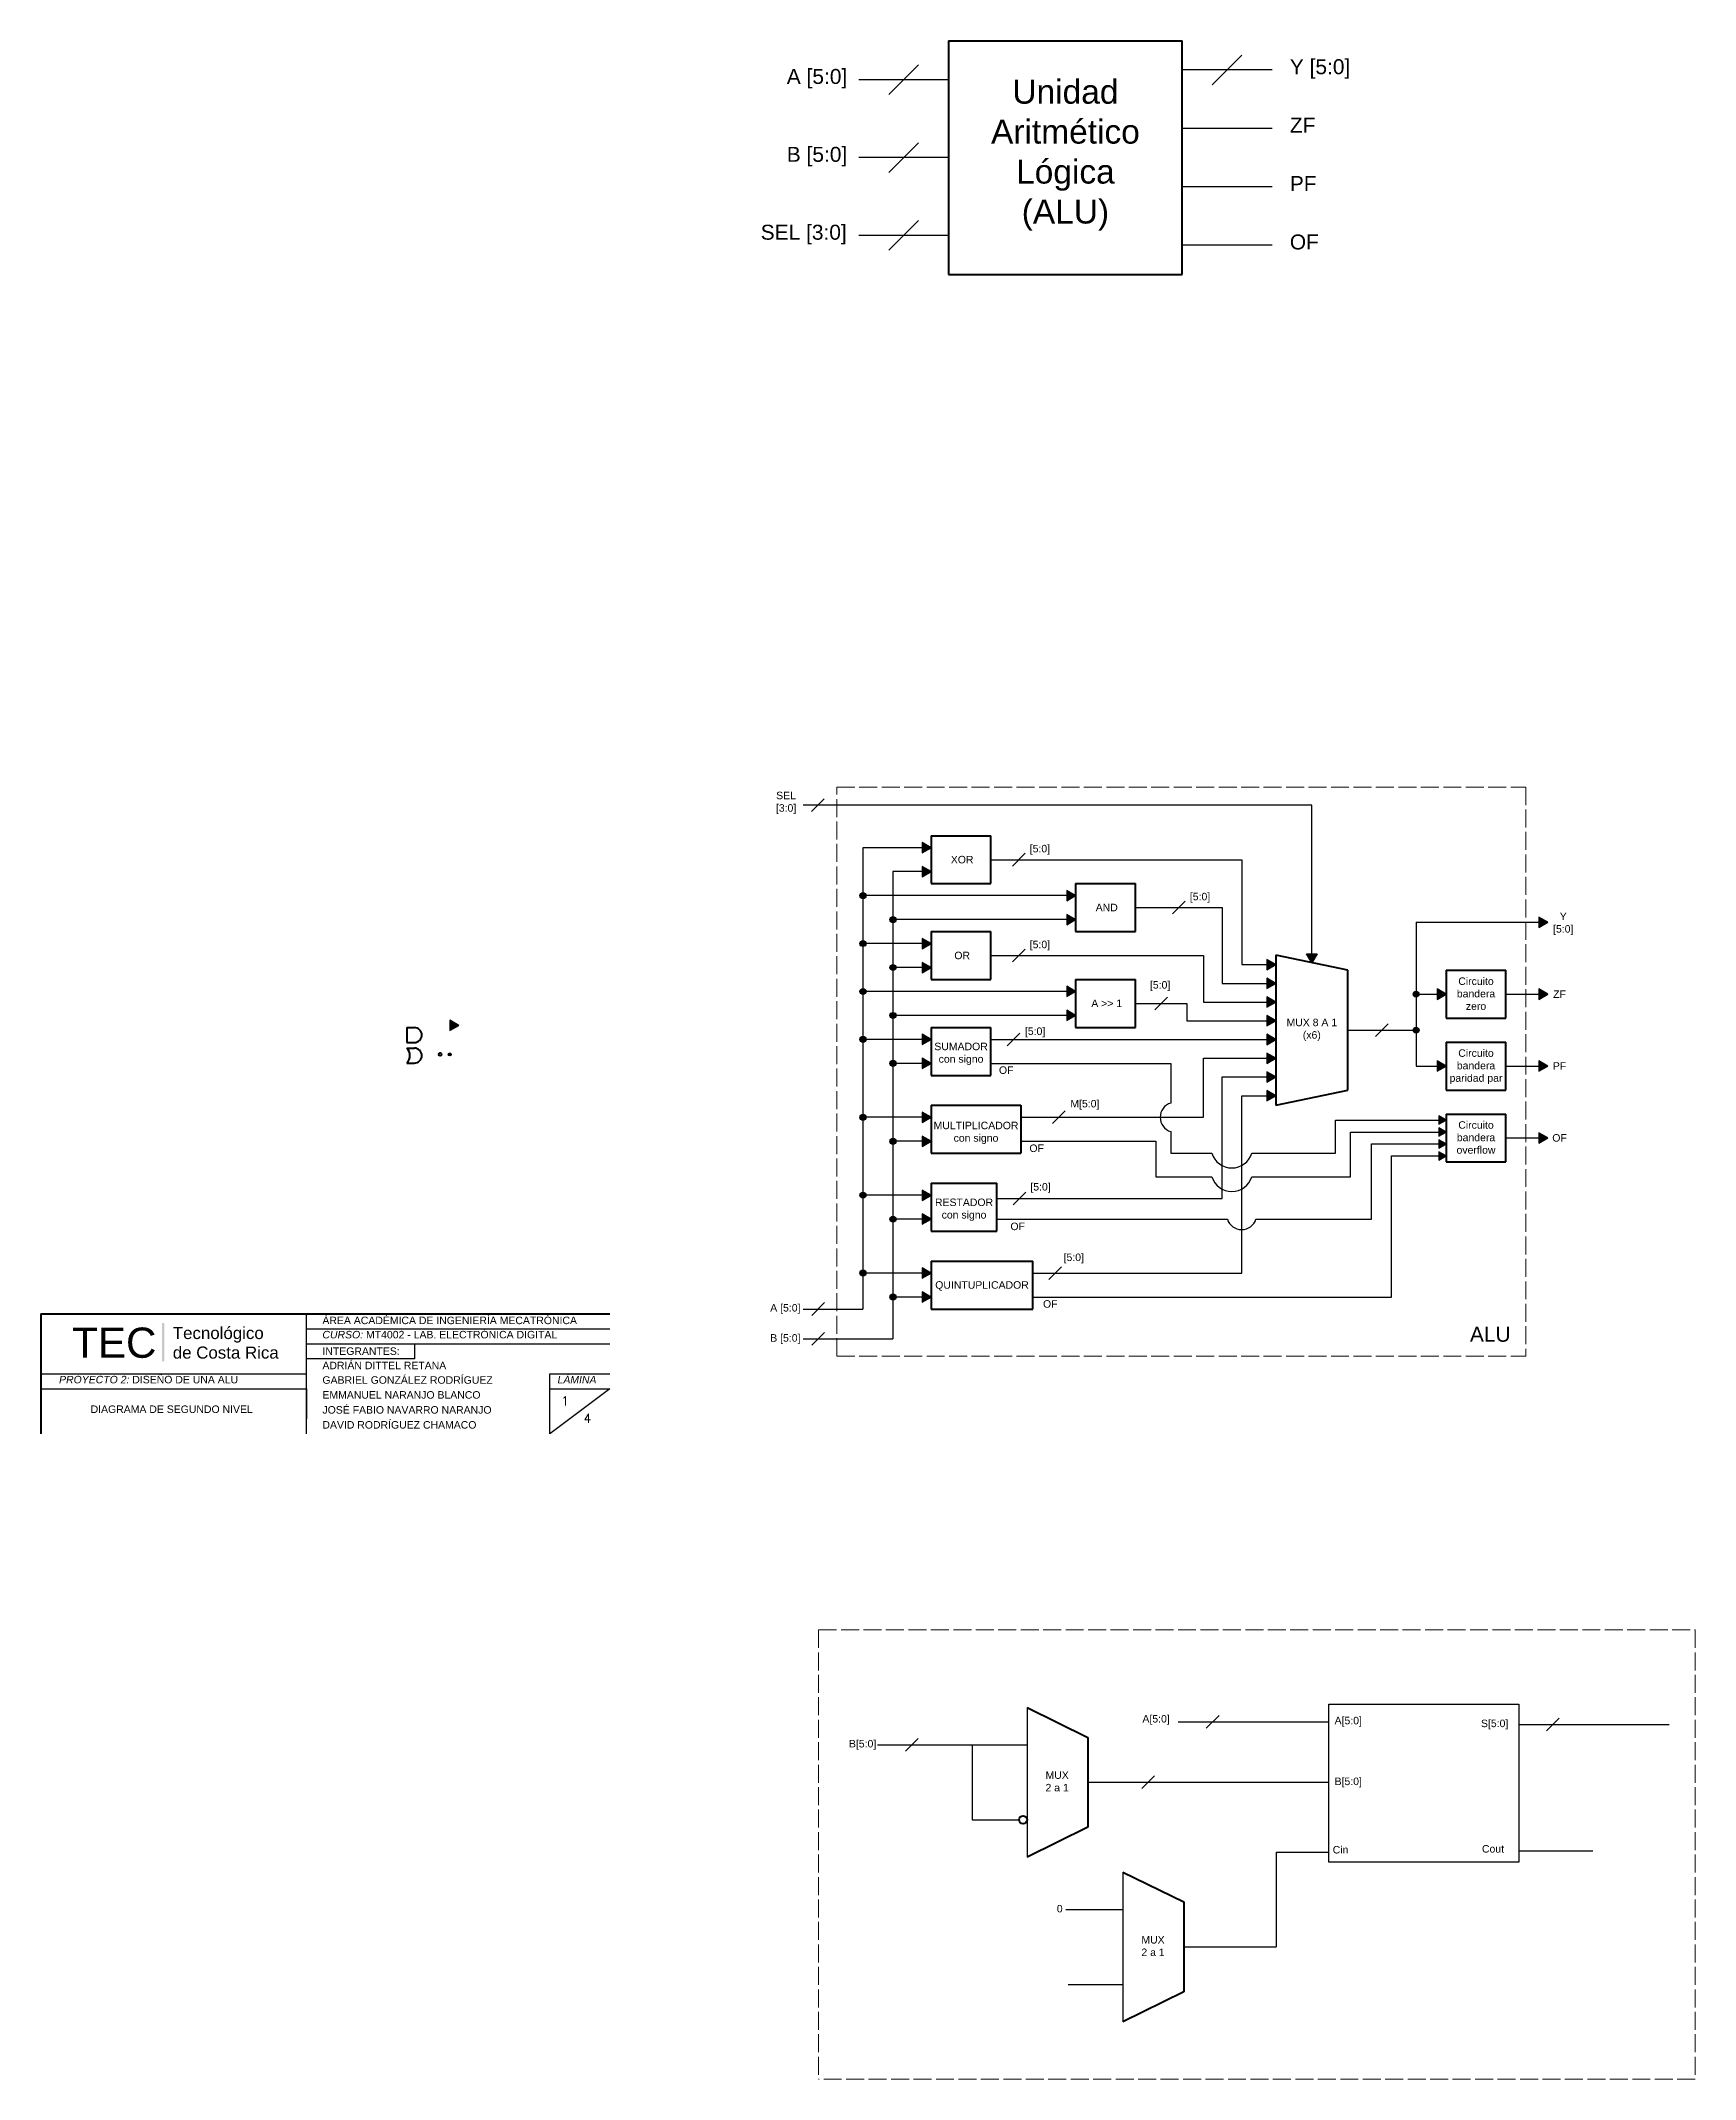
# Model space of a CAD drawing. Header units: millimetres. Extents: x -214 to 2182, y -211 to 1461.
# Drawn here: x -214 to 338, y -211 to 469 of the extents above; entities that cross this region are included whole.
import ezdxf

# ---------------------------------------------------------------- set-up
doc = ezdxf.new("R2010")
doc.units = ezdxf.units.MM
doc.header["$LTSCALE"] = 0.5
doc.linetypes.add('ACAD_ISO02W100', pattern=[15, 12, -3])
for name, color, linetype, lineweight in [('Cables', 7, 'Continuous', 30), ('Contorno', 7, 'Continuous', 40), ('Cuadro_dashed', 7, 'ACAD_ISO02W100', 20), ('Modulos', 7, 'Continuous', 40)]:
    doc.layers.add(name, color=color, linetype=linetype, lineweight=lineweight)
doc.layers.add('Texto', color=7, linetype='Continuous')
doc.styles.add('PDF Arial', font='arial.ttf')
doc.styles.add('Rotulado', font='arial.ttf', dxfattribs={"height": 10})
doc.styles.add('s1', font='romans.shx')

msp = doc.modelspace()

# ---------------------------------------------------------------- hatches: boundary and pattern name
at = {"layer": 'Cables'}
h = msp.add_hatch(color=256, dxfattribs=at)
h.dxf.hatch_style = 1
h.paths.add_polyline_path([(83.07, 200.03), (80.07, 201.76), (80.07, 198.3)])
h = msp.add_hatch(color=256, dxfattribs=at)
h.dxf.hatch_style = 1
h.paths.add_polyline_path([(83.07, 192.03), (80.07, 193.76), (80.07, 190.3)])
h = msp.add_hatch(color=256, dxfattribs=at)
h.dxf.hatch_style = 1
edge = h.paths.add_edge_path()
edge.add_arc((60.33, 184.03), 1, 0, 360)
h = msp.add_hatch(color=256, dxfattribs=at)
h.dxf.hatch_style = 1
h.paths.add_polyline_path([(131.34, 184.03), (128.34, 185.76), (128.34, 182.3)])
h = msp.add_hatch(color=256, dxfattribs=at)
h.dxf.hatch_style = 1
edge = h.paths.add_edge_path()
edge.add_arc((70.33, 176.03), 1, 0, 360)
h = msp.add_hatch(color=256, dxfattribs=at)
h.dxf.hatch_style = 1
h.paths.add_polyline_path([(131.34, 176.03), (128.34, 177.76), (128.34, 174.3)])
h = msp.add_hatch(color=256, dxfattribs=at)
h.dxf.hatch_style = 1
h.paths.add_polyline_path([(289.01, 175.12), (286.01, 176.86), (286.01, 173.39)])
h = msp.add_hatch(color=256, dxfattribs=at)
h.dxf.hatch_style = 1
edge = h.paths.add_edge_path()
edge.add_arc((60.33, 168.03), 1, 0, 360)
h = msp.add_hatch(color=256, dxfattribs=at)
h.dxf.hatch_style = 1
h.paths.add_polyline_path([(83.07, 168.03), (80.07, 169.76), (80.07, 166.3)])
h = msp.add_hatch(color=256, dxfattribs=at)
h.dxf.hatch_style = 1
h.paths.add_polyline_path([(211.93, 164.62), (208.46, 164.62), (210.19, 161.62)])
h = msp.add_hatch(color=256, dxfattribs=at)
h.dxf.hatch_style = 1
edge = h.paths.add_edge_path()
edge.add_arc((70.33, 160.03), 1, 0, 360)
h = msp.add_hatch(color=256, dxfattribs=at)
h.dxf.hatch_style = 1
h.paths.add_polyline_path([(83.07, 160.03), (80.07, 161.76), (80.07, 158.3)])
h = msp.add_hatch(color=256, dxfattribs=at)
h.dxf.hatch_style = 1
h.paths.add_polyline_path([(198.19, 161), (195.19, 162.73), (195.19, 159.27)])
h = msp.add_hatch(color=256, dxfattribs=at)
h.dxf.hatch_style = 1
edge = h.paths.add_edge_path()
edge.add_arc((60.33, 152.03), 1, 0, 360)
h = msp.add_hatch(color=256, dxfattribs=at)
h.dxf.hatch_style = 1
h.paths.add_polyline_path([(131.34, 152.03), (128.34, 153.76), (128.34, 150.3)])
h = msp.add_hatch(color=256, dxfattribs=at)
h.dxf.hatch_style = 1
h.paths.add_polyline_path([(198.19, 154.75), (195.19, 156.48), (195.19, 153.02)])
h = msp.add_hatch(color=256, dxfattribs=at)
h.dxf.hatch_style = 1
h.paths.add_polyline_path([(198.19, 148.5), (195.19, 150.23), (195.19, 146.77)])
h = msp.add_hatch(color=256, dxfattribs=at)
h.dxf.hatch_style = 1
edge = h.paths.add_edge_path()
edge.add_arc((245.01, 151.12), 1, 0, 360)
h = msp.add_hatch(color=256, dxfattribs=at)
h.dxf.hatch_style = 1
h.paths.add_polyline_path([(255.01, 151.12), (252.01, 152.86), (252.01, 149.39)])
h = msp.add_hatch(color=256, dxfattribs=at)
h.dxf.hatch_style = 1
h.paths.add_polyline_path([(289.01, 151.12), (286.01, 152.86), (286.01, 149.39)])
h = msp.add_hatch(color=256, dxfattribs=at)
h.dxf.hatch_style = 1
edge = h.paths.add_edge_path()
edge.add_arc((70.33, 144.03), 1, 0, 360)
h = msp.add_hatch(color=256, dxfattribs=at)
h.dxf.hatch_style = 1
h.paths.add_polyline_path([(131.34, 144.03), (128.34, 145.76), (128.34, 142.3)])
h = msp.add_hatch(color=256, dxfattribs=at)
h.dxf.hatch_style = 1
h.paths.add_polyline_path([(198.19, 142.25), (195.19, 143.98), (195.19, 140.52)])
h = msp.add_hatch(color=256, dxfattribs=at)
h.dxf.hatch_style = 1
h.paths.add_polyline_path([(-74.6, 140.68), (-77.6, 142.41), (-77.6, 138.95)])
h = msp.add_hatch(color=256, dxfattribs=at)
h.dxf.hatch_style = 1
edge = h.paths.add_edge_path()
edge.add_arc((60.33, 136.03), 1, 0, 360)
h = msp.add_hatch(color=256, dxfattribs=at)
h.dxf.hatch_style = 1
h.paths.add_polyline_path([(83.07, 136.03), (80.07, 137.76), (80.07, 134.3)])
h = msp.add_hatch(color=256, dxfattribs=at)
h.dxf.hatch_style = 1
h.paths.add_polyline_path([(198.19, 136), (195.19, 137.73), (195.19, 134.27)])
h = msp.add_hatch(color=256, dxfattribs=at)
h.dxf.hatch_style = 1
edge = h.paths.add_edge_path()
edge.add_arc((245.01, 139.12), 1, 0, 360)
h = msp.add_hatch(color=256, dxfattribs=at)
h.dxf.hatch_style = 1
h.paths.add_polyline_path([(-77.14, 131.02, 1), (-78.14, 131.02, 1)])
h = msp.add_hatch(color=256, dxfattribs=at)
h.dxf.hatch_style = 1
h.paths.add_polyline_path([(83.07, 128.03), (80.07, 129.76), (80.07, 126.3)])
h = msp.add_hatch(color=256, dxfattribs=at)
h.dxf.hatch_style = 1
h.paths.add_polyline_path([(198.19, 129.75), (195.19, 131.48), (195.19, 128.02)])
h = msp.add_hatch(color=256, dxfattribs=at)
h.dxf.hatch_style = 1
edge = h.paths.add_edge_path()
edge.add_arc((70.33, 128.03), 1, 0, 360)
h = msp.add_hatch(color=256, dxfattribs=at)
h.dxf.hatch_style = 1
h.paths.add_polyline_path([(198.19, 123.5), (195.19, 125.23), (195.19, 121.77)])
h = msp.add_hatch(color=256, dxfattribs=at)
h.dxf.hatch_style = 1
h.paths.add_polyline_path([(255.01, 127.12), (252.01, 128.86), (252.01, 125.39)])
h = msp.add_hatch(color=256, dxfattribs=at)
h.dxf.hatch_style = 1
h.paths.add_polyline_path([(289.01, 127.12), (286.01, 128.86), (286.01, 125.39)])
h = msp.add_hatch(color=256, dxfattribs=at)
h.dxf.hatch_style = 1
h.paths.add_polyline_path([(198.19, 117.25), (195.19, 118.98), (195.19, 115.52)])
h = msp.add_hatch(color=256, dxfattribs=at)
h.dxf.hatch_style = 1
edge = h.paths.add_edge_path()
edge.add_arc((60.33, 110.03), 1, 0, 360)
h = msp.add_hatch(color=256, dxfattribs=at)
h.dxf.hatch_style = 1
h.paths.add_polyline_path([(83.07, 110.03), (80.07, 111.76), (80.07, 108.3)])
h = msp.add_hatch(color=256, dxfattribs=at)
h.dxf.hatch_style = 1
h.paths.add_polyline_path([(255.01, 109.12), (252.61, 110.51), (252.61, 107.74)])
h = msp.add_hatch(color=256, dxfattribs=at)
h.dxf.hatch_style = 1
edge = h.paths.add_edge_path()
edge.add_arc((70.33, 102.03), 1, 0, 360)
h = msp.add_hatch(color=256, dxfattribs=at)
h.dxf.hatch_style = 1
h.paths.add_polyline_path([(83.07, 102.03), (80.07, 103.76), (80.07, 100.3)])
h = msp.add_hatch(color=256, dxfattribs=at)
h.dxf.hatch_style = 1
h.paths.add_polyline_path([(255.01, 105.12), (252.61, 106.51), (252.61, 103.74)])
h = msp.add_hatch(color=256, dxfattribs=at)
h.dxf.hatch_style = 1
h.paths.add_polyline_path([(255.01, 101.12), (252.61, 102.51), (252.61, 99.74)])
h = msp.add_hatch(color=256, dxfattribs=at)
h.dxf.hatch_style = 1
h.paths.add_polyline_path([(289.01, 103.12), (286.01, 104.86), (286.01, 101.39)])
h = msp.add_hatch(color=256, dxfattribs=at)
h.dxf.hatch_style = 1
h.paths.add_polyline_path([(255.01, 97.12), (252.61, 98.51), (252.61, 95.74)])
h = msp.add_hatch(color=256, dxfattribs=at)
h.dxf.hatch_style = 1
edge = h.paths.add_edge_path()
edge.add_arc((60.33, 84.03), 1, 0, 360)
h = msp.add_hatch(color=256, dxfattribs=at)
h.dxf.hatch_style = 1
h.paths.add_polyline_path([(83.07, 84.03), (80.07, 85.76), (80.07, 82.3)])
h = msp.add_hatch(color=256, dxfattribs=at)
h.dxf.hatch_style = 1
edge = h.paths.add_edge_path()
edge.add_arc((70.33, 76.03), 1, 0, 360)
h = msp.add_hatch(color=256, dxfattribs=at)
h.dxf.hatch_style = 1
h.paths.add_polyline_path([(83.07, 76.03), (80.07, 77.76), (80.07, 74.3)])
h = msp.add_hatch(color=256, dxfattribs=at)
h.dxf.hatch_style = 1
edge = h.paths.add_edge_path()
edge.add_arc((60.33, 58.03), 1, 0, 360)
h = msp.add_hatch(color=256, dxfattribs=at)
h.dxf.hatch_style = 1
h.paths.add_polyline_path([(83.07, 58.03), (80.07, 59.76), (80.07, 56.3)])
h = msp.add_hatch(color=256, dxfattribs=at)
h.dxf.hatch_style = 1
edge = h.paths.add_edge_path()
edge.add_arc((70.33, 50.03), 1, 0, 360)
h = msp.add_hatch(color=256, dxfattribs=at)
h.dxf.hatch_style = 1
h.paths.add_polyline_path([(83.07, 50.03), (80.07, 51.76), (80.07, 48.3)])

# ---------------------------------------------------------------- linework, layer by layer
for p, q in [((-125.48, 4.37), (-125.48, 44.37)), ((-125.48, 39.37), (-24.19, 39.37)), ((-125.48, 34.37), (-24.19, 34.37)), ((-89.28, 29.37), (-125.48, 29.37)), ((-214.19, 24.37), (-125.48, 24.37)), ((-44.19, 24.37), (-24.19, 24.37)), ((-44.19, 4.37), (-44.19, 24.37)), ((-214.19, 19.37), (-125.48, 19.37)), ((-125.48, 19.37), (-125.48, 14.37)), ((-125.48, 14.37), (-125.48, 9.37)), ((-44.19, 19.37), (-24.19, 19.37)), ((-24.19, 19.37), (-44.19, 4.37))]:
    msp.add_line(p, q)
at = {"color": 7}
msp.add_line((-89.28, 29.37), (-89.28, 34.37), dxfattribs=at)
at = {"color": 251, "true_color": 0x4b4b4b, "transparency": 33554559}
for points in [[(-172.97, 41.35), (-173.69, 41.35), (-172.97, 28.59)], [(-173.69, 41.35), (-172.97, 28.59), (-173.69, 28.59)]]:
    msp.add_solid(points, dxfattribs=at)
at = {"layer": 'Cables', "color": 7}
for p, q in [((88.92, 469.4), (88.92, 443.4)), ((166.92, 469.4), (166.92, 449.9)), ((176.97, 454.7), (186.87, 464.6)), ((88.92, 456.4), (58.92, 456.4)), ((68.97, 451.45), (78.87, 461.35)), ((196.92, 459.65), (166.92, 459.65)), ((166.92, 449.9), (166.92, 430.4)), ((88.92, 443.4), (88.92, 417.4)), ((196.92, 440.15), (166.92, 440.15)), ((88.92, 430.4), (58.92, 430.4)), ((68.97, 425.45), (78.87, 435.35)), ((166.92, 430.4), (166.92, 410.9)), ((88.92, 417.4), (88.92, 391.4)), ((196.92, 420.65), (166.92, 420.65)), ((68.97, 399.45), (78.87, 409.35)), ((166.92, 410.9), (166.92, 391.4)), ((88.92, 404.4), (58.92, 404.4)), ((196.92, 401.15), (166.92, 401.15)), ((210.19, 214.22), (40.33, 214.22)), ((210.19, 161.62), (210.19, 214.22)), ((60.33, 200.03), (60.33, 46.03)), ((83.07, 200.03), (60.33, 200.03)), ((83.07, 204.03), (83.07, 196.03)), ((70.33, 192.03), (70.33, 36.03)), ((83.07, 192.03), (70.33, 192.03)), ((83.07, 196.03), (83.07, 188.03)), ((103.07, 196.03), (186.77, 196.03)), ((186.77, 196.03), (186.77, 161)), ((128.34, 184.03), (60.33, 184.03)), ((131.34, 188.03), (131.34, 180.03)), ((131.34, 180.03), (131.34, 172.03)), ((151.34, 180.03), (180.28, 180.03)), ((180.28, 180.03), (180.28, 154.75)), ((128.34, 176.03), (70.33, 176.03)), ((83.07, 172.03), (83.07, 164.03)), ((245.01, 175.12), (245.01, 127.12)), ((245.01, 175.12), (245.01, 151.12)), ((245.01, 175.12), (287.01, 175.12)), ((83.07, 168.03), (60.33, 168.03)), ((83.07, 164.03), (83.07, 156.03)), ((103.07, 164.03), (173.98, 164.03)), ((173.98, 164.03), (173.98, 148.5)), ((198.19, 164.12), (198.19, 157.87)), ((83.07, 160.03), (70.33, 160.03)), ((186.77, 161), (198.19, 161)), ((198.19, 157.87), (198.19, 151.62)), ((255.01, 159.12), (255.01, 151.12)), ((128.34, 152.03), (60.33, 152.03)), ((131.34, 156.03), (131.34, 148.03)), ((180.28, 154.75), (198.19, 154.75)), ((198.19, 151.62), (198.19, 145.37)), ((245.01, 151.12), (245.01, 127.12)), ((245.01, 151.12), (255.01, 151.12)), ((255.01, 151.12), (255.01, 143.12)), ((275.01, 151.12), (287.01, 151.12)), ((128.34, 144.03), (70.33, 144.03)), ((131.34, 148.03), (131.34, 140.03)), ((151.34, 148.03), (168.47, 148.03)), ((168.47, 148.03), (168.47, 142.25)), ((173.98, 148.5), (198.19, 148.5)), ((198.19, 145.37), (198.19, 139.12)), ((83.07, 140.03), (83.07, 132.03)), ((103.07, 132.03), (103.07, 140.03)), ((168.47, 142.25), (198.19, 142.25)), ((198.19, 139.12), (198.19, 132.87)), ((222.19, 139.12), (245.01, 139.12)), ((83.07, 136.03), (60.33, 136.03)), ((83.07, 132.03), (83.07, 124.03)), ((103.07, 136.03), (195.19, 136.03)), ((103.07, 124.03), (103.07, 132.03)), ((173.98, 110.03), (173.98, 129.75)), ((173.98, 129.75), (198.19, 129.75)), ((198.19, 132.87), (198.19, 126.62)), ((255.01, 135.12), (255.01, 127.12)), ((83.07, 128.03), (70.33, 128.03)), ((103.07, 128.03), (163.07, 128.03)), ((163.07, 128.03), (163.07, 114.8)), ((180.28, 82.9), (180.28, 123.5)), ((180.28, 123.5), (198.19, 123.5)), ((198.19, 126.62), (198.19, 120.37)), ((245.01, 127.12), (245.01, 127.12)), ((245.01, 127.12), (255.01, 127.12)), ((255.01, 127.12), (255.01, 119.12)), ((275.01, 127.12), (287.01, 127.12)), ((186.77, 58.03), (186.77, 117.25)), ((186.77, 117.25), (198.19, 117.25)), ((198.19, 120.37), (198.19, 114.12)), ((80.07, 110.03), (60.33, 110.03)), ((83.07, 114.03), (83.07, 106.03)), ((113.07, 114.03), (113.07, 106.03)), ((113.07, 110.03), (173.98, 110.03)), ((218.07, 98.03), (218.07, 109.12)), ((218.07, 109.12), (252.61, 109.12)), ((255.01, 111.12), (255.01, 107.12)), ((83.07, 106.03), (83.07, 98.03)), ((113.07, 106.03), (113.07, 98.03)), ((163.07, 105.26), (163.07, 98.03)), ((223.07, 90.17), (223.07, 105.12)), ((223.07, 105.12), (252.61, 105.12)), ((255.01, 107.12), (255.01, 103.12)), ((255.01, 103.12), (255.01, 99.12)), ((275.01, 103.12), (287.01, 103.12)), ((80.07, 102.03), (70.33, 102.03)), ((113.07, 102.03), (158.07, 102.03)), ((158.07, 102.03), (158.07, 90.17)), ((163.07, 98.03), (176.82, 98.03)), ((190.18, 98.03), (218.07, 98.03)), ((230.07, 76.03), (230.07, 101.12)), ((230.07, 101.12), (252.61, 101.12)), ((236.77, 50.03), (236.77, 97.12)), ((236.77, 97.12), (252.61, 97.12)), ((255.01, 99.12), (255.01, 95.12)), ((158.07, 90.17), (176.82, 90.17)), ((190.18, 90.17), (223.07, 90.17)), ((83.07, 84.03), (60.33, 84.03)), ((83.07, 88.03), (83.07, 80.03)), ((105.07, 88.03), (105.07, 80.03)), ((105.07, 82.9), (180.28, 82.9)), ((83.07, 76.03), (70.33, 76.03)), ((83.07, 80.03), (83.07, 72.03)), ((105.07, 80.03), (105.07, 72.03)), ((105.07, 76.03), (182, 76.03)), ((191.54, 76.03), (230.07, 76.03)), ((83.07, 62.03), (83.07, 54.03)), ((117.07, 62.03), (117.07, 54.03)), ((80.07, 58.03), (60.33, 58.03)), ((117.07, 58.03), (186.77, 58.03)), ((80.07, 50.03), (70.33, 50.03)), ((83.07, 54.03), (83.07, 46.03)), ((117.07, 54.03), (117.07, 46.03)), ((117.07, 50.03), (236.77, 50.03)), ((40.33, 46.03), (60.33, 46.03)), ((40.33, 36.03), (70.33, 36.03)), ((115.13, -86.96), (115.13, -111.96)), ((165.58, -91.76), (215.86, -91.76)), ((279.27, -92.67), (329.45, -92.67)), ((65.13, -99.46), (115.13, -99.46)), ((96.84, -99.47), (96.84, -124.46)), ((115.13, -111.96), (115.13, -136.96)), ((135.44, -111.96), (215.83, -111.96)), ((96.84, -124.46), (112.46, -124.46)), ((198.28, -135.29), (215.83, -135.29)), ((198.3, -135.29), (198.3, -166.92)), ((279.39, -134.79), (304.02, -134.79)), ((147.13, -141.92), (147.13, -166.92)), ((128.07, -154.42), (147.13, -154.42)), ((147.13, -166.92), (147.13, -191.92)), ((167.44, -166.92), (198.3, -166.92)), ((128.85, -179.42), (147.03, -179.42))]:
    msp.add_line(p, q, dxfattribs=at)
at = {"layer": 'Cables'}
for p, q in [((43.17, 212.1), (47.41, 216.34)), ((110.22, 193.91), (114.46, 198.15)), ((163.69, 177.91), (167.93, 182.15)), ((110.22, 161.91), (114.46, 166.15)), ((157.78, 145.91), (162.03, 150.15)), ((108.47, 133.91), (112.71, 138.15)), ((231.48, 137), (235.72, 141.25)), ((123.6, 107.91), (127.84, 112.15)), ((110.48, 80.78), (114.72, 85.02)), ((122.42, 55.91), (126.66, 60.15)), ((43.21, 43.91), (47.45, 48.15)), ((43.21, 33.91), (47.45, 38.15)), ((174.96, -93.88), (179.2, -89.63)), ((288.55, -94.79), (292.8, -90.55)), ((74.51, -101.58), (78.75, -97.34)), ((153.45, -114.08), (157.69, -109.84))]:
    msp.add_line(p, q, dxfattribs=at)
at = {"layer": 'Cables', "color": 7}
for points in [[(83.07, 200.03), (80.07, 201.76), (80.07, 198.3)], [(83.07, 192.03), (80.07, 193.76), (80.07, 190.3)], [(131.34, 184.03), (128.34, 185.76), (128.34, 182.3)], [(131.34, 176.03), (128.34, 177.76), (128.34, 174.3)], [(289.01, 175.12), (286.01, 176.86), (286.01, 173.39)], [(83.07, 168.03), (80.07, 169.76), (80.07, 166.3)], [(210.19, 161.62), (208.46, 164.62), (211.93, 164.62)], [(83.07, 160.03), (80.07, 161.76), (80.07, 158.3)], [(198.19, 161), (195.19, 162.73), (195.19, 159.27)], [(131.34, 152.03), (128.34, 153.76), (128.34, 150.3)], [(198.19, 154.75), (195.19, 156.48), (195.19, 153.02)], [(198.19, 148.5), (195.19, 150.23), (195.19, 146.77)], [(255.01, 151.12), (252.01, 152.86), (252.01, 149.39)], [(289.01, 151.12), (286.01, 152.86), (286.01, 149.39)], [(131.34, 144.03), (128.34, 145.76), (128.34, 142.3)], [(198.19, 142.25), (195.19, 143.98), (195.19, 140.52)], [(-74.6, 140.68), (-77.6, 142.41), (-77.6, 138.95)], [(83.07, 136.03), (80.07, 137.76), (80.07, 134.3)], [(198.19, 136), (195.19, 137.73), (195.19, 134.27)], [(83.07, 128.03), (80.07, 129.76), (80.07, 126.3)], [(198.19, 129.75), (195.19, 131.48), (195.19, 128.02)], [(198.19, 123.5), (195.19, 125.23), (195.19, 121.77)], [(255.01, 127.12), (252.01, 128.86), (252.01, 125.39)], [(289.01, 127.12), (286.01, 128.86), (286.01, 125.39)], [(198.19, 117.25), (195.19, 118.98), (195.19, 115.52)], [(83.07, 110.03), (80.07, 111.76), (80.07, 108.3)], [(255.01, 109.12), (252.61, 110.51), (252.61, 107.74)], [(83.07, 102.03), (80.07, 103.76), (80.07, 100.3)], [(255.01, 105.12), (252.61, 106.51), (252.61, 103.74)], [(255.01, 101.12), (252.61, 102.51), (252.61, 99.74)], [(289.01, 103.12), (286.01, 104.86), (286.01, 101.39)], [(255.01, 97.12), (252.61, 98.51), (252.61, 95.74)], [(83.07, 84.03), (80.07, 85.76), (80.07, 82.3)], [(83.07, 76.03), (80.07, 77.76), (80.07, 74.3)], [(83.07, 58.03), (80.07, 59.76), (80.07, 56.3)], [(83.07, 50.03), (80.07, 51.76), (80.07, 48.3)], [(215.85, -85.84), (279.27, -85.84), (279.27, -138.62), (215.85, -138.62)]]:
    msp.add_lwpolyline(points, close=True, dxfattribs=at)
at = {"layer": 'Cables'}
for centre, radius in [((60.33, 184.03), 1), ((70.33, 176.03), 1), ((60.33, 168.03), 1), ((70.33, 160.03), 1), ((60.33, 152.03), 1), ((245.01, 151.12), 1), ((70.33, 144.03), 1), ((60.33, 136.03), 1), ((245.01, 139.12), 1), ((-77.64, 131.02), 0.5), ((70.33, 128.03), 1), ((60.33, 110.03), 1), ((70.33, 102.03), 1), ((60.33, 84.03), 1), ((70.33, 76.03), 1), ((60.33, 58.03), 1), ((70.33, 50.03), 1)]:
    msp.add_circle(centre, radius, dxfattribs=at)
at = {"layer": 'Cables', "color": 7}
for centre, radius, start, end in [((164.57, 110.03), 5, 107.4026, 252.5974), ((183.5, 100.12), 7, 197.4026, 342.5974), ((183.5, 92.26), 7, 197.4026, 342.5974), ((186.77, 77.52), 5, 197.4026, 342.5974)]:
    msp.add_arc(centre, radius, start, end, dxfattribs=at)
at = {"layer": 'Contorno'}
for p, q in [((-91.96, 139.99), (-91.96, 134.99)), ((-91.96, 139.99), (-89.46, 139.99)), ((-91.96, 134.99), (-89.46, 134.99)), ((-91.96, 133.12), (-89.46, 133.12)), ((-91.96, 128.12), (-89.46, 128.12)), ((-214.19, 44.37), (-214.19, 4.37)), ((-214.19, 44.37), (-24.19, 44.37))]:
    msp.add_line(p, q, dxfattribs=at)
for centre, radius in [((-80.83, 131.02), 0.5), ((113.78, -124.45), 1.33)]:
    msp.add_circle(centre, radius, dxfattribs=at)
for centre, radius, start, end in [((-89.46, 137.49), 2.5, 270, 90), ((-94.46, 130.62), 3.54, 315, 45), ((-89.46, 130.62), 2.5, 270, 90)]:
    msp.add_arc(centre, radius, start, end, dxfattribs=at)
at = {"layer": 'Cuadro_dashed', "color": 7}
for p, q in [((51.6, 30.27), (51.6, 220.27)), ((51.6, 220.27), (281.6, 220.27)), ((281.6, 220.27), (281.6, 30.27)), ((51.6, 30.27), (281.6, 30.27)), ((45.51, -61.09), (45.51, -211.09)), ((45.51, -61.09), (338.21, -61.09)), ((338.21, -61.09), (338.21, -211.09)), ((338.21, -211.09), (45.51, -211.09))]:
    msp.add_line(p, q, dxfattribs=at)
at = {"layer": 'Modulos', "color": 7}
for p, q in [((88.92, 469.4), (88.92, 391.4)), ((88.92, 469.4), (166.92, 469.4)), ((166.92, 391.4), (166.92, 469.4)), ((88.92, 391.4), (166.92, 391.4)), ((198.19, 164.12), (198.19, 114.12)), ((222.19, 159.12), (198.19, 164.12)), ((222.19, 119.12), (222.19, 159.12)), ((198.19, 114.12), (222.19, 119.12)), ((113.07, 114.03), (113.07, 98.03)), ((115.13, -86.96), (135.44, -96.96)), ((135.44, -96.96), (135.44, -126.96)), ((135.44, -126.96), (115.13, -136.96)), ((147.13, -141.92), (167.44, -151.92)), ((167.44, -151.92), (167.44, -181.92)), ((167.44, -181.92), (147.13, -191.92))]:
    msp.add_line(p, q, dxfattribs=at)
at = {"layer": 'Modulos'}
for p, q in [((83.07, 204.03), (103.07, 204.03)), ((83.07, 204.03), (83.07, 188.03)), ((103.07, 188.03), (103.07, 204.03)), ((83.07, 188.03), (103.07, 188.03)), ((131.34, 188.03), (151.34, 188.03)), ((131.34, 188.03), (131.34, 172.03)), ((151.34, 172.03), (151.34, 188.03)), ((83.07, 172.03), (103.07, 172.03)), ((83.07, 172.03), (83.07, 156.03)), ((103.07, 156.03), (103.07, 172.03)), ((131.34, 172.03), (151.34, 172.03)), ((255.01, 159.12), (275.01, 159.12)), ((255.01, 159.12), (255.01, 143.12)), ((275.01, 143.12), (275.01, 159.12)), ((83.07, 156.03), (103.07, 156.03)), ((131.34, 156.03), (151.34, 156.03)), ((131.34, 156.03), (131.34, 140.03)), ((151.34, 140.03), (151.34, 156.03)), ((255.01, 143.12), (275.01, 143.12)), ((83.07, 140.03), (103.07, 140.03)), ((83.07, 140.03), (83.07, 124.03)), ((103.07, 124.03), (103.07, 140.03)), ((131.34, 140.03), (151.34, 140.03)), ((255.01, 135.12), (275.01, 135.12)), ((255.01, 135.12), (255.01, 119.12)), ((275.01, 119.12), (275.01, 135.12)), ((83.07, 124.03), (103.07, 124.03)), ((255.01, 119.12), (275.01, 119.12)), ((83.07, 114.03), (113.07, 114.03)), ((83.07, 114.03), (83.07, 98.03)), ((255.01, 111.12), (275.01, 111.12)), ((255.01, 111.12), (255.01, 95.12)), ((275.01, 95.12), (275.01, 111.12)), ((83.07, 98.03), (113.07, 98.03)), ((255.01, 95.12), (275.01, 95.12)), ((83.07, 88.03), (105.07, 88.03)), ((83.07, 88.03), (83.07, 72.03)), ((105.07, 72.03), (105.07, 88.03)), ((83.07, 72.03), (105.07, 72.03)), ((83.07, 62.03), (117.07, 62.03)), ((83.07, 62.03), (83.07, 46.03)), ((117.07, 46.03), (117.07, 62.03)), ((83.07, 46.03), (117.07, 46.03))]:
    msp.add_line(p, q, dxfattribs=at)

# ---------------------------------------------------------------- texts
at = {"color": 250, "true_color": 0x1c1c1c, "attachment_point": 7, "style": 'PDF Arial'}
for s, insert, char_height in [('TEC', (-203.73, 29.61), 10.079), ('Tecnológico', (-170.11, 34.79), 4.0315), ('de Costa Rica', (-170.11, 29.42), 4.0315)]:
    msp.add_mtext(s, dxfattribs=dict(at, insert=insert, char_height=char_height))
at = {"layer": 'Texto', "color": 7, "attachment_point": 1, "style": 'Rotulado'}
for s, width, heights, insert, char_height in [('Y [5:0]', 23.14, [9.56], (202.85, 463.24), 5), ('A [5:0]', 23.14, [9.56], (34.89, 459.99), 5), ('\\pxqc;Unidad Aritmético Lógica\\P(ALU)', 78, [53.22], (88.92, 456.4), 8), ('ZF', 23.14, [9.56], (202.85, 443.74), 5), ('B [5:0]', 23.14, [9.56], (34.89, 433.99), 5), ('PF', 23.14, [9.56], (202.85, 424.24), 5), ('SEL [3:0]', 31.8461, [9.79], (26.18, 407.99), 5), ('OF', 23.14, [9.56], (202.85, 404.74), 5), ('A[5:0]', 10.3743, [3.2], (153.64, -89.51), 2.5), ('A[5:0]', 10.3743, [3.2], (217.79, -90.1), 2.5), ('S[5:0]', 10.3743, [3.2], (266.67, -91.05), 2.5), ('B[5:0]', 10.3743, [3.2], (55.64, -97.83), 2.5), ('\\pxqc;MUX\\P2 a 1', 10.2326, [7.31], (120.04, -108.33), 2.5), ('B[5:0]', 10.3743, [3.2], (217.79, -110.4), 2.5), ('Cin', 10.3743, [3.2], (217.15, -133.23), 2.5), ('Cout', 10.3743, [3.2], (266.99, -132.92), 2.5), ('0', 10.3743, [3.2], (125.05, -152.9), 2.5), ('\\pxqc;MUX\\P2 a 1', 10.2326, [7.31], (152.05, -163.29), 2.5)]:
    msp.add_mtext_dynamic_manual_height_columns(s, width=width, gutter_width=50, heights=heights, dxfattribs=dict(at, insert=insert, char_height=char_height))
at = {"layer": 'Texto', "style": 'Rotulado'}
for s, width, gutter_width, heights, insert, char_height, attachment_point in [('\\pxqc;SEL \\P[3:0]', 10.5622, 29.51, [8.78], (29.37, 211.29), 2.5, 7), ('\\pxqc;XOR', 12.7925, 29.51, [3.45], (87.05, 197.31), 2.5, 1), ('\\pxqc;[5:0]', 9.8135, 29.51, [4.31], (114.5, 200.97), 2.5, 1), ('\\pxqc;[5:0]', 9.8135, 29.51, [4.31], (167.96, 184.97), 2.5, 1), ('\\pxqc;AND', 12.7925, 29.51, [3.45], (135.32, 181.31), 2.5, 1), ('\\pxqc;Y \\P[5:0]', 9.4316, 29.51, [7.87], (289.42, 178.35), 2.5, 1), ('\\pxqc;OR', 12.7925, 29.51, [3.45], (87.05, 165.31), 2.5, 1), ('\\pxqc;[5:0]', 9.8135, 29.51, [4.31], (114.5, 168.97), 2.5, 1), ('\\pxqc;Circuito bandera zero', 20, 29.51, [12], (255.01, 156.72), 2.5, 1), ('\\pxqc;[5:0]', 9.8135, 29.51, [4.31], (154.63, 155.49), 2.5, 1), ('\\pxqc;ZF', 5.1661, 29.51, [3.45], (290.32, 152.41), 2.5, 1), ('\\pxqc;A >> 1', 12.7925, 29.51, [3.45], (135.32, 149.31), 2.5, 1), ('\\pxqc;MUX 8 A 1\\P(x6)', 24, 29.51, [9.2], (198.19, 142.95), 2.5, 1), ('\\pxqc;[5:0]', 9.8135, 29.51, [4.31], (112.89, 140.02), 2.5, 1), ('\\pxqc;SUMADOR con signo', 20, 29.51, [8.39], (83.07, 134.93), 2.5, 1), ('\\pxqc;Circuito bandera paridad par', 20, 29.51, [12], (255.01, 132.72), 2.5, 1), ('\\pxqc;OF', 5.1661, 29.51, [3.45], (105.57, 127.03), 2.5, 1), ('\\pxqc;PF', 5.1661, 29.51, [3.45], (290.32, 128.41), 2.5, 1), ('\\pxqc;M[5:0]', 9.8135, 29.51, [4.31], (129.51, 115.83), 2.5, 1), ('\\pxqc;MULTIPLICADOR con signo', 30, 29.51, [8.73], (83.07, 108.55), 2.5, 1), ('\\pxqc;Circuito bandera overflow', 20, 29.51, [12], (255.01, 108.72), 2.5, 1), ('\\pxqc;OF', 5.1661, 29.51, [3.45], (290.32, 104.41), 2.5, 1), ('\\pxqc;OF', 5.1661, 29.51, [3.45], (115.74, 100.96), 2.5, 1), ('\\pxqc;RESTADOR con signo', 22, 29.51, [7.95], (83.07, 82.9), 2.5, 1), ('\\pxqc;[5:0]', 9.8135, 29.51, [4.31], (114.7, 88.08), 2.5, 1), ('\\pxqc;OF', 5.1661, 29.51, [3.45], (109.4, 74.87), 2.5, 1), ('\\pxqc;[5:0]', 9.8135, 29.51, [4.31], (125.8, 64.54), 2.5, 1), ('\\pxqc;QUINTUPLICADOR', 34, 29.51, [3.12], (83.07, 55.31), 2.5, 1), ('A [5:0]', 11.3136, 12.5, [4.08], (29.37, 44.43), 2.5, 7), ('\\pxqc;OF', 5.1661, 29.51, [3.45], (120.28, 48.97), 2.5, 1), ('B [5:0]', 10.8733, 12.5, [3.86], (29.37, 34.38), 2.5, 7), ('\\pxqc;ALU', 12.7925, 29.51, [3.45], (263.38, 40.11), 5, 1)]:
    msp.add_mtext_dynamic_manual_height_columns(s, width=width, gutter_width=gutter_width, heights=heights, dxfattribs=dict(at, insert=insert, char_height=char_height, attachment_point=attachment_point))
at = {"layer": 'Texto', "attachment_point": 1, "style": 's1'}
for s, insert, char_height, width in [('{\\fArial|b0|i0|c0|p34;ÁREA ACADÉMICA DE INGENIERÍA MECATRÓNICA}', (-120.15, 43.48), 2.5, 84.8209), ('{\\fArial|b0|i1|c0|p34;CURSO: \\fArial|b0|i0|c0|p34;MT4002 - LAB. ELECTRÓNICA DIGITAL}', (-120.15, 38.73), 2.5, 78.8124), ('{\\fArial|b0|i0|c0|p34;ADRIÁN DITTEL RETANA}', (-120.15, 28.44), 2.5, 59.8937), ('{\\fArial|b0|i0|c0|p34;INTEGRANTES:}', (-120.15, 33.21), 2.5, 28.1694), ('{\\fArial|b0|i1|c0|p34;PROYECTO 2: \\fArial|b0|i0|c0|p34;DISEÑO DE UNA ALU}', (-208.08, 23.72), 2.5, 79.4343), ('{\\fArial|b0|i0|c0|p34;GABRIEL GONZÁLEZ RODRÍGUEZ}', (-120.15, 23.58), 2.5, 59.8937), ('{\\fArial|b0|i1|c0|p34;LÁMINA}', (-41.66, 23.67), 2.5, 19.0829), ('\\pxqc;{\\fArial|b0|i0|c0|p34;DIAGRAMA DE SEGUNDO NIVEL}', (-202.47, 13.83), 2.5, 63.9917), ('{\\fArial|b0|i0|c0|p34;JOSÉ FABIO NAVARRO NARANJO}', (-120.15, 13.61), 2.5, 59.8937), ('{\\fArial|b0|i0|c0|p34;EMMANUEL NARANJO BLANCO}', (-120.15, 18.61), 2.5, 59.8937), ('1', (-40.46, 16.81), 3, 7.4367), ('{\\fArial|b0|i0|c0|p34;DAVID RODRÍGUEZ CHAMACO}', (-120.15, 8.61), 2.5, 59.8937), ('4', (-32.96, 11.04), 3, 9.5415)]:
    msp.add_mtext(s, dxfattribs=dict(at, insert=insert, char_height=char_height, width=width))

doc.saveas('drawing.dxf')
